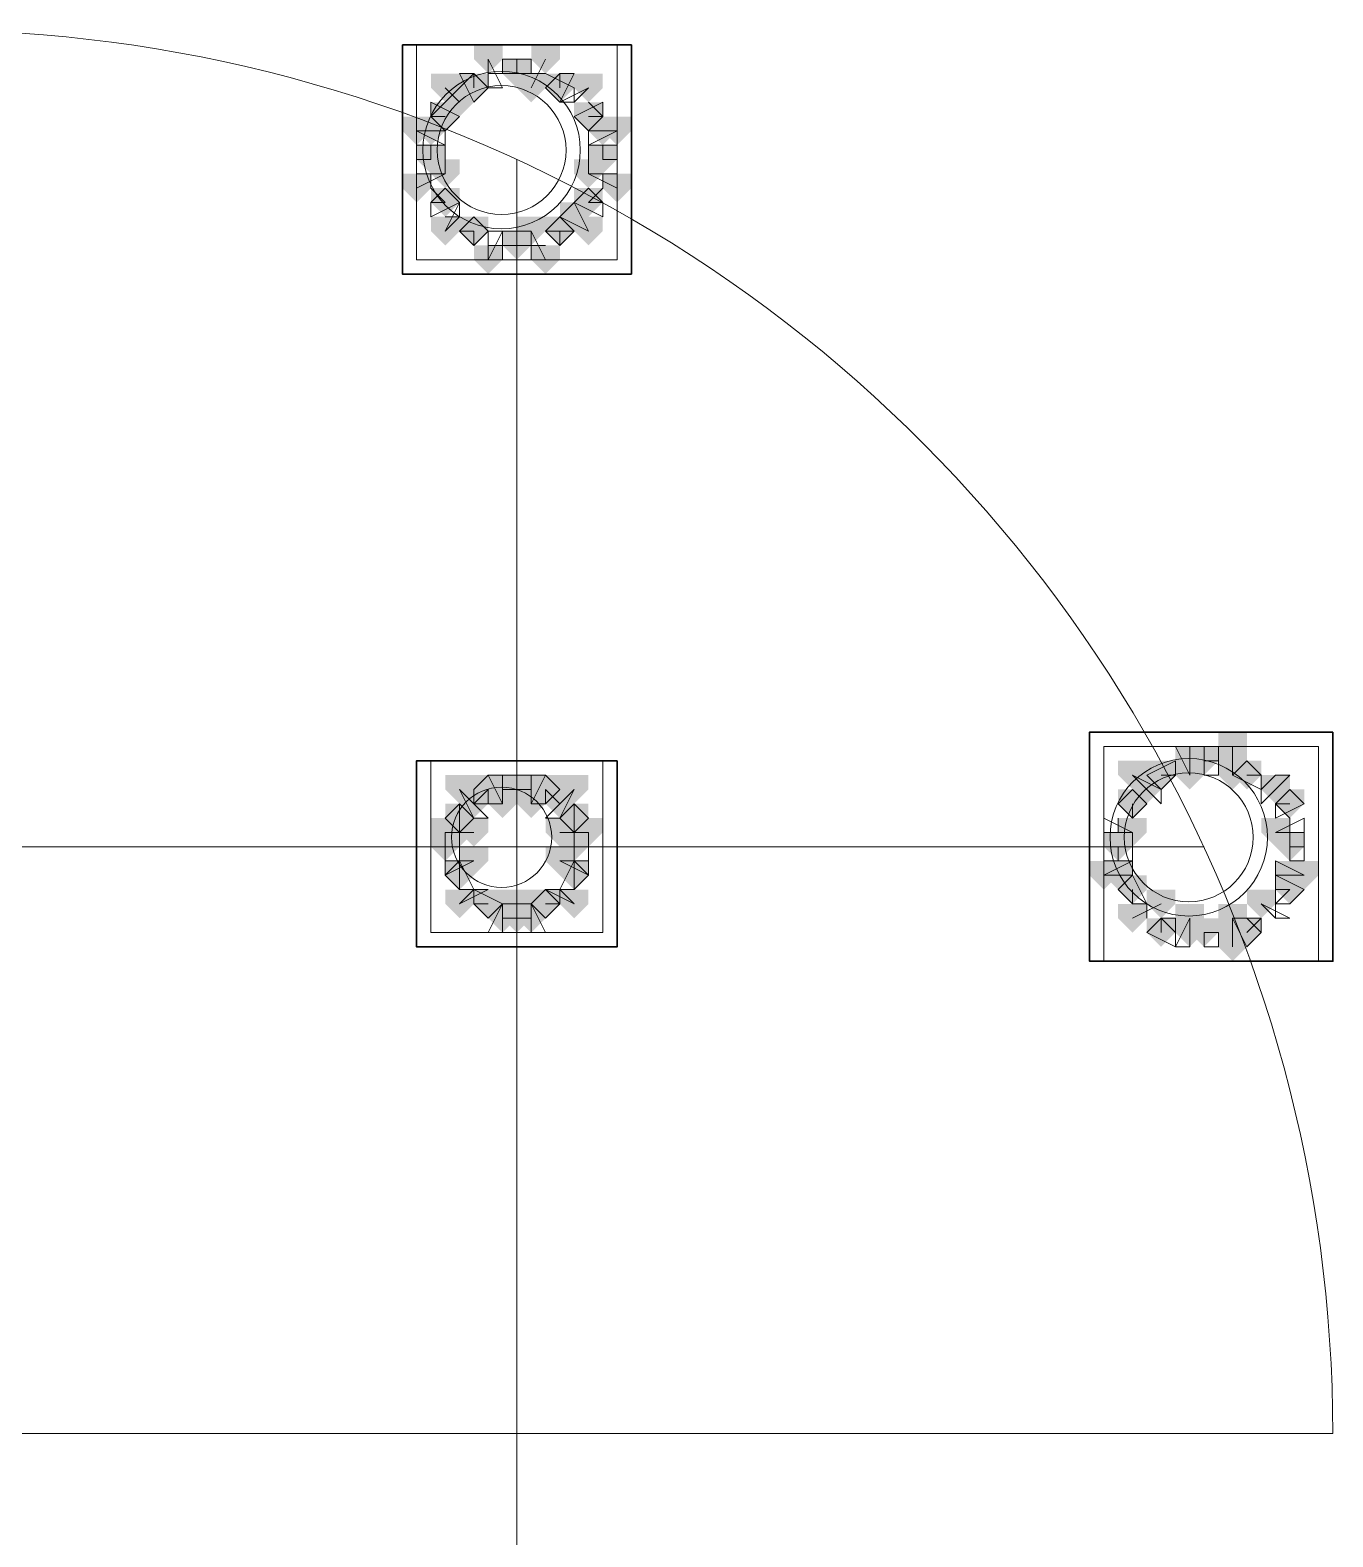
# Model space of a CAD drawing. Header units: millimetres. Extents: x 2315 to 4619, y 1334 to 1897.
# Drawn here: x 3766.45 to 3772.01, y 1541.26 to 1547.68 of the extents above; entities that cross this region are included whole.
import ezdxf

# ---------------------------------------------------------------- set-up
doc = ezdxf.new("R2010")
doc.units = ezdxf.units.MM
for name, color, linetype, true_color in [('PDF_10', 7, 'Continuous', 0x00b85c), ('PDF_AXIS', 7, 'Continuous', 0x00b85c), ('PDF_柱构件', 7, 'Continuous', 0x00b85c), ('PDF_转运站初步方案', 7, 'Continuous', 0x00b85c)]:
    doc.layers.add(name, color=color, linetype=linetype, true_color=true_color)
doc.layers.add('PDF_中心线层', color=1, linetype='Continuous')
doc.layers.add('PDF_粗实线层', color=7, linetype='Continuous')

msp = doc.modelspace()

# ---------------------------------------------------------------- hatches: boundary and pattern name
at = {"layer": 'PDF_10', "transparency": 33554559}
for points in [[(3768.5316, 1547.5601), (3768.4705, 1547.5601), (3768.4705, 1547.499), (3768.5316, 1547.4379), (3768.5927, 1547.499), (3768.5927, 1547.5601)], [(3768.5316, 1547.5601), (3768.4705, 1547.5601), (3768.4705, 1547.499), (3768.5316, 1547.4379), (3768.5927, 1547.499), (3768.5927, 1547.5601)], [(3768.3484, 1547.499), (3768.2873, 1547.499), (3768.2873, 1547.4379), (3768.3484, 1547.3768), (3768.4095, 1547.4379), (3768.4095, 1547.499)], [(3768.3484, 1547.499), (3768.2873, 1547.499), (3768.2873, 1547.4379), (3768.3484, 1547.3768), (3768.4095, 1547.4379), (3768.4095, 1547.499)], [(3768.7149, 1547.499), (3768.6538, 1547.499), (3768.6538, 1547.4379), (3768.7149, 1547.3768), (3768.7759, 1547.4379), (3768.7759, 1547.499)], [(3768.7149, 1547.499), (3768.6538, 1547.499), (3768.6538, 1547.4379), (3768.7149, 1547.3768), (3768.7759, 1547.4379), (3768.7759, 1547.499)], [(3768.2262, 1547.3768), (3768.1651, 1547.3768), (3768.1651, 1547.3157), (3768.2262, 1547.2547), (3768.2873, 1547.3157), (3768.2873, 1547.3768)], [(3768.2262, 1547.3768), (3768.1651, 1547.3768), (3768.1651, 1547.3157), (3768.2262, 1547.2547), (3768.2873, 1547.3157), (3768.2873, 1547.3768)], [(3768.837, 1547.3768), (3768.7759, 1547.3768), (3768.7759, 1547.3157), (3768.837, 1547.2547), (3768.8981, 1547.3157), (3768.8981, 1547.3768)], [(3768.837, 1547.3768), (3768.7759, 1547.3768), (3768.7759, 1547.3157), (3768.837, 1547.2547), (3768.8981, 1547.3157), (3768.8981, 1547.3768)], [(3768.1651, 1547.1936), (3768.104, 1547.1936), (3768.104, 1547.1325), (3768.1651, 1547.0714), (3768.2262, 1547.1325), (3768.2262, 1547.1936)], [(3768.1651, 1547.1936), (3768.104, 1547.1936), (3768.104, 1547.1325), (3768.1651, 1547.0714), (3768.2262, 1547.1325), (3768.2262, 1547.1936)], [(3768.8981, 1547.1936), (3768.837, 1547.1936), (3768.837, 1547.1325), (3768.8981, 1547.0714), (3768.9592, 1547.1325), (3768.9592, 1547.1936)], [(3768.8981, 1547.1936), (3768.837, 1547.1936), (3768.837, 1547.1325), (3768.8981, 1547.0714), (3768.9592, 1547.1325), (3768.9592, 1547.1936)], [(3768.2262, 1547.0103), (3768.1651, 1547.0103), (3768.1651, 1546.9493), (3768.2262, 1546.8882), (3768.2873, 1546.9493), (3768.2873, 1547.0103)], [(3768.2262, 1547.0103), (3768.1651, 1547.0103), (3768.1651, 1546.9493), (3768.2262, 1546.8882), (3768.2873, 1546.9493), (3768.2873, 1547.0103)], [(3768.837, 1547.0103), (3768.7759, 1547.0103), (3768.7759, 1546.9493), (3768.837, 1546.8882), (3768.8981, 1546.9493), (3768.8981, 1547.0103)], [(3768.837, 1547.0103), (3768.7759, 1547.0103), (3768.7759, 1546.9493), (3768.837, 1546.8882), (3768.8981, 1546.9493), (3768.8981, 1547.0103)], [(3768.3484, 1546.8882), (3768.2873, 1546.8882), (3768.2873, 1546.8271), (3768.3484, 1546.766), (3768.4095, 1546.8271), (3768.4095, 1546.8882)], [(3768.3484, 1546.8882), (3768.2873, 1546.8882), (3768.2873, 1546.8271), (3768.3484, 1546.766), (3768.4095, 1546.8271), (3768.4095, 1546.8882)], [(3768.5316, 1546.8271), (3768.4705, 1546.8271), (3768.4705, 1546.766), (3768.5316, 1546.7049), (3768.5927, 1546.766), (3768.5927, 1546.8271)], [(3768.5316, 1546.8271), (3768.4705, 1546.8271), (3768.4705, 1546.766), (3768.5316, 1546.7049), (3768.5927, 1546.766), (3768.5927, 1546.8271)], [(3768.5316, 1546.8271), (3768.4705, 1546.8271), (3768.4705, 1546.766), (3768.5316, 1546.7049), (3768.5927, 1546.766), (3768.5927, 1546.8271)], [(3768.7149, 1546.8882), (3768.6538, 1546.8882), (3768.6538, 1546.8271), (3768.7149, 1546.766), (3768.7759, 1546.8271), (3768.7759, 1546.8882)], [(3768.7149, 1546.8882), (3768.6538, 1546.8882), (3768.6538, 1546.8271), (3768.7149, 1546.766), (3768.7759, 1546.8271), (3768.7759, 1546.8882)], [(3771.4635, 1544.6282), (3771.4024, 1544.6282), (3771.4024, 1544.5671), (3771.4635, 1544.506), (3771.5246, 1544.5671), (3771.5246, 1544.6282)], [(3771.4635, 1544.6282), (3771.4024, 1544.6282), (3771.4024, 1544.5671), (3771.4635, 1544.506), (3771.5246, 1544.5671), (3771.5246, 1544.6282)], [(3771.4635, 1544.6282), (3771.4024, 1544.6282), (3771.4024, 1544.5671), (3771.4635, 1544.506), (3771.5246, 1544.5671), (3771.5246, 1544.6282)], [(3771.2803, 1544.5671), (3771.2192, 1544.5671), (3771.2192, 1544.506), (3771.2803, 1544.4449), (3771.3413, 1544.506), (3771.3413, 1544.5671)], [(3771.2803, 1544.5671), (3771.2192, 1544.5671), (3771.2192, 1544.506), (3771.2803, 1544.4449), (3771.3413, 1544.506), (3771.3413, 1544.5671)], [(3771.2803, 1544.5671), (3771.2192, 1544.5671), (3771.2192, 1544.506), (3771.2803, 1544.4449), (3771.3413, 1544.506), (3771.3413, 1544.5671)], [(3771.6468, 1544.5671), (3771.5857, 1544.5671), (3771.5857, 1544.506), (3771.6468, 1544.4449), (3771.7078, 1544.506), (3771.7078, 1544.5671)], [(3771.6468, 1544.5671), (3771.5857, 1544.5671), (3771.5857, 1544.506), (3771.6468, 1544.4449), (3771.7078, 1544.506), (3771.7078, 1544.5671)], [(3768.4095, 1544.506), (3768.3484, 1544.506), (3768.3484, 1544.4449), (3768.4095, 1544.3839), (3768.4705, 1544.4449), (3768.4705, 1544.506)], [(3768.4095, 1544.506), (3768.3484, 1544.506), (3768.3484, 1544.4449), (3768.4095, 1544.3839), (3768.4705, 1544.4449), (3768.4705, 1544.506)], [(3768.5316, 1544.506), (3768.4705, 1544.506), (3768.4705, 1544.4449), (3768.5316, 1544.3839), (3768.5927, 1544.4449), (3768.5927, 1544.506)], [(3768.5316, 1544.506), (3768.4705, 1544.506), (3768.4705, 1544.4449), (3768.5316, 1544.3839), (3768.5927, 1544.4449), (3768.5927, 1544.506)], [(3768.6538, 1544.506), (3768.5927, 1544.506), (3768.5927, 1544.4449), (3768.6538, 1544.3839), (3768.7149, 1544.4449), (3768.7149, 1544.506)], [(3768.6538, 1544.506), (3768.5927, 1544.506), (3768.5927, 1544.4449), (3768.6538, 1544.3839), (3768.7149, 1544.4449), (3768.7149, 1544.506)], [(3768.2873, 1544.3839), (3768.2262, 1544.3839), (3768.2262, 1544.3228), (3768.2873, 1544.2617), (3768.3484, 1544.3228), (3768.3484, 1544.3839)], [(3768.2873, 1544.3839), (3768.2262, 1544.3839), (3768.2262, 1544.3228), (3768.2873, 1544.2617), (3768.3484, 1544.3228), (3768.3484, 1544.3839)], [(3768.2873, 1544.3839), (3768.2262, 1544.3839), (3768.2262, 1544.3228), (3768.2873, 1544.2617), (3768.3484, 1544.3228), (3768.3484, 1544.3839)], [(3768.7759, 1544.3839), (3768.7149, 1544.3839), (3768.7149, 1544.3228), (3768.7759, 1544.2617), (3768.837, 1544.3228), (3768.837, 1544.3839)], [(3768.7759, 1544.3839), (3768.7149, 1544.3839), (3768.7149, 1544.3228), (3768.7759, 1544.2617), (3768.837, 1544.3228), (3768.837, 1544.3839)], [(3768.7759, 1544.3839), (3768.7149, 1544.3839), (3768.7149, 1544.3228), (3768.7759, 1544.2617), (3768.837, 1544.3228), (3768.837, 1544.3839)], [(3771.1581, 1544.4449), (3771.097, 1544.4449), (3771.097, 1544.3839), (3771.1581, 1544.3228), (3771.2192, 1544.3839), (3771.2192, 1544.4449)], [(3771.1581, 1544.4449), (3771.097, 1544.4449), (3771.097, 1544.3839), (3771.1581, 1544.3228), (3771.2192, 1544.3839), (3771.2192, 1544.4449)], [(3771.1581, 1544.4449), (3771.097, 1544.4449), (3771.097, 1544.3839), (3771.1581, 1544.3228), (3771.2192, 1544.3839), (3771.2192, 1544.4449)], [(3771.83, 1544.4449), (3771.7689, 1544.4449), (3771.7689, 1544.3839), (3771.83, 1544.3228), (3771.8911, 1544.3839), (3771.8911, 1544.4449)], [(3771.83, 1544.4449), (3771.7689, 1544.4449), (3771.7689, 1544.3839), (3771.83, 1544.3228), (3771.8911, 1544.3839), (3771.8911, 1544.4449)], [(3768.2262, 1544.2617), (3768.1651, 1544.2617), (3768.1651, 1544.2006), (3768.2262, 1544.1395), (3768.2873, 1544.2006), (3768.2873, 1544.2617)], [(3768.2262, 1544.2617), (3768.1651, 1544.2617), (3768.1651, 1544.2006), (3768.2262, 1544.1395), (3768.2873, 1544.2006), (3768.2873, 1544.2617)], [(3768.7759, 1544.2617), (3768.7149, 1544.2617), (3768.7149, 1544.2006), (3768.7759, 1544.1395), (3768.837, 1544.2006), (3768.837, 1544.2617)], [(3768.7759, 1544.2617), (3768.7149, 1544.2617), (3768.7149, 1544.2006), (3768.7759, 1544.1395), (3768.837, 1544.2006), (3768.837, 1544.2617)], [(3771.097, 1544.2617), (3771.0359, 1544.2617), (3771.0359, 1544.2006), (3771.097, 1544.1395), (3771.1581, 1544.2006), (3771.1581, 1544.2617)], [(3771.097, 1544.2617), (3771.0359, 1544.2617), (3771.0359, 1544.2006), (3771.097, 1544.1395), (3771.1581, 1544.2006), (3771.1581, 1544.2617)], [(3771.83, 1544.2617), (3771.7689, 1544.2617), (3771.7689, 1544.2006), (3771.83, 1544.1395), (3771.8911, 1544.2006), (3771.8911, 1544.2617)], [(3771.83, 1544.2617), (3771.7689, 1544.2617), (3771.7689, 1544.2006), (3771.83, 1544.1395), (3771.8911, 1544.2006), (3771.8911, 1544.2617)], [(3768.2873, 1544.1395), (3768.2262, 1544.1395), (3768.2262, 1544.0784), (3768.2873, 1544.0174), (3768.3484, 1544.0784), (3768.3484, 1544.1395)], [(3768.2873, 1544.1395), (3768.2262, 1544.1395), (3768.2262, 1544.0784), (3768.2873, 1544.0174), (3768.3484, 1544.0784), (3768.3484, 1544.1395)], [(3768.7759, 1544.1395), (3768.7149, 1544.1395), (3768.7149, 1544.0784), (3768.7759, 1544.0174), (3768.837, 1544.0784), (3768.837, 1544.1395)], [(3768.7759, 1544.1395), (3768.7149, 1544.1395), (3768.7149, 1544.0784), (3768.7759, 1544.0174), (3768.837, 1544.0784), (3768.837, 1544.1395)], [(3771.1581, 1544.0784), (3771.097, 1544.0784), (3771.097, 1544.0174), (3771.1581, 1543.9563), (3771.2192, 1544.0174), (3771.2192, 1544.0784)], [(3771.1581, 1544.0784), (3771.097, 1544.0784), (3771.097, 1544.0174), (3771.1581, 1543.9563), (3771.2192, 1544.0174), (3771.2192, 1544.0784)], [(3771.1581, 1544.0784), (3771.097, 1544.0784), (3771.097, 1544.0174), (3771.1581, 1543.9563), (3771.2192, 1544.0174), (3771.2192, 1544.0784)], [(3771.83, 1544.0784), (3771.7689, 1544.0784), (3771.7689, 1544.0174), (3771.83, 1543.9563), (3771.8911, 1544.0174), (3771.8911, 1544.0784)], [(3771.83, 1544.0784), (3771.7689, 1544.0784), (3771.7689, 1544.0174), (3771.83, 1543.9563), (3771.8911, 1544.0174), (3771.8911, 1544.0784)], [(3768.4095, 1544.0174), (3768.3484, 1544.0174), (3768.3484, 1543.9563), (3768.4095, 1543.8952), (3768.4705, 1543.9563), (3768.4705, 1544.0174)], [(3768.4095, 1544.0174), (3768.3484, 1544.0174), (3768.3484, 1543.9563), (3768.4095, 1543.8952), (3768.4705, 1543.9563), (3768.4705, 1544.0174)], [(3768.4095, 1544.0174), (3768.3484, 1544.0174), (3768.3484, 1543.9563), (3768.4095, 1543.8952), (3768.4705, 1543.9563), (3768.4705, 1544.0174)], [(3768.6538, 1544.0174), (3768.5927, 1544.0174), (3768.5927, 1543.9563), (3768.6538, 1543.8952), (3768.7149, 1543.9563), (3768.7149, 1544.0174)], [(3768.6538, 1544.0174), (3768.5927, 1544.0174), (3768.5927, 1543.9563), (3768.6538, 1543.8952), (3768.7149, 1543.9563), (3768.7149, 1544.0174)], [(3768.6538, 1544.0174), (3768.5927, 1544.0174), (3768.5927, 1543.9563), (3768.6538, 1543.8952), (3768.7149, 1543.9563), (3768.7149, 1544.0174)], [(3768.5316, 1543.9563), (3768.4705, 1543.9563), (3768.4705, 1543.8952), (3768.5316, 1543.8341), (3768.5927, 1543.8952), (3768.5927, 1543.9563)], [(3768.5316, 1543.9563), (3768.4705, 1543.9563), (3768.4705, 1543.8952), (3768.5316, 1543.8341), (3768.5927, 1543.8952), (3768.5927, 1543.9563)], [(3771.2803, 1543.8952), (3771.2192, 1543.8952), (3771.2192, 1543.8341), (3771.2803, 1543.773), (3771.3413, 1543.8341), (3771.3413, 1543.8952)], [(3771.2803, 1543.8952), (3771.2192, 1543.8952), (3771.2192, 1543.8341), (3771.2803, 1543.773), (3771.3413, 1543.8341), (3771.3413, 1543.8952)], [(3771.4635, 1543.8952), (3771.4024, 1543.8952), (3771.4024, 1543.8341), (3771.4635, 1543.773), (3771.5246, 1543.8341), (3771.5246, 1543.8952)], [(3771.4635, 1543.8952), (3771.4024, 1543.8952), (3771.4024, 1543.8341), (3771.4635, 1543.773), (3771.5246, 1543.8341), (3771.5246, 1543.8952)], [(3771.6468, 1543.8952), (3771.5857, 1543.8952), (3771.5857, 1543.8341), (3771.6468, 1543.773), (3771.7078, 1543.8341), (3771.7078, 1543.8952)], [(3771.6468, 1543.8952), (3771.5857, 1543.8952), (3771.5857, 1543.8341), (3771.6468, 1543.773), (3771.7078, 1543.8341), (3771.7078, 1543.8952)]]:
    msp.add_hatch(color=6, dxfattribs=at).paths.add_polyline_path(points)
at = {"layer": 'PDF_柱构件', "transparency": 33554559}
for points in [[(3768.4095, 1547.6211), (3768.3484, 1547.6211), (3768.3484, 1547.5601), (3768.4095, 1547.499), (3768.4705, 1547.5601), (3768.4705, 1547.6211)], [(3768.6538, 1547.6211), (3768.5927, 1547.6211), (3768.5927, 1547.5601), (3768.6538, 1547.499), (3768.7149, 1547.5601), (3768.7149, 1547.6211)], [(3768.2262, 1547.499), (3768.1651, 1547.499), (3768.1651, 1547.4379), (3768.2262, 1547.3768), (3768.2873, 1547.4379), (3768.2873, 1547.499)], [(3768.5927, 1547.499), (3768.5316, 1547.499), (3768.5316, 1547.4379), (3768.5927, 1547.3768), (3768.6538, 1547.4379), (3768.6538, 1547.499)], [(3768.837, 1547.499), (3768.7759, 1547.499), (3768.7759, 1547.4379), (3768.837, 1547.3768), (3768.8981, 1547.4379), (3768.8981, 1547.499)], [(3768.2873, 1547.4379), (3768.2262, 1547.4379), (3768.2262, 1547.3768), (3768.2873, 1547.3157), (3768.3484, 1547.3768), (3768.3484, 1547.4379)], [(3768.104, 1547.3157), (3768.043, 1547.3157), (3768.043, 1547.2547), (3768.104, 1547.1936), (3768.1651, 1547.2547), (3768.1651, 1547.3157)], [(3768.1651, 1547.3157), (3768.104, 1547.3157), (3768.104, 1547.2547), (3768.1651, 1547.1936), (3768.2262, 1547.2547), (3768.2262, 1547.3157)], [(3768.8981, 1547.3157), (3768.837, 1547.3157), (3768.837, 1547.2547), (3768.8981, 1547.1936), (3768.9592, 1547.2547), (3768.9592, 1547.3157)], [(3768.9592, 1547.3157), (3768.8981, 1547.3157), (3768.8981, 1547.2547), (3768.9592, 1547.1936), (3769.0203, 1547.2547), (3769.0203, 1547.3157)], [(3768.2262, 1547.1325), (3768.1651, 1547.1325), (3768.1651, 1547.0714), (3768.2262, 1547.0103), (3768.2873, 1547.0714), (3768.2873, 1547.1325)], [(3768.837, 1547.1325), (3768.7759, 1547.1325), (3768.7759, 1547.0714), (3768.837, 1547.0103), (3768.8981, 1547.0714), (3768.8981, 1547.1325)], [(3768.104, 1547.0714), (3768.043, 1547.0714), (3768.043, 1547.0103), (3768.104, 1546.9493), (3768.1651, 1547.0103), (3768.1651, 1547.0714)], [(3768.9592, 1547.0714), (3768.8981, 1547.0714), (3768.8981, 1547.0103), (3768.9592, 1546.9493), (3769.0203, 1547.0103), (3769.0203, 1547.0714)], [(3768.7759, 1546.9493), (3768.7149, 1546.9493), (3768.7149, 1546.8882), (3768.7759, 1546.8271), (3768.837, 1546.8882), (3768.837, 1546.9493)], [(3768.2262, 1546.8882), (3768.1651, 1546.8882), (3768.1651, 1546.8271), (3768.2262, 1546.766), (3768.2873, 1546.8271), (3768.2873, 1546.8882)], [(3768.5927, 1546.8882), (3768.5316, 1546.8882), (3768.5316, 1546.8271), (3768.5927, 1546.766), (3768.6538, 1546.8271), (3768.6538, 1546.8882)], [(3768.837, 1546.8882), (3768.7759, 1546.8882), (3768.7759, 1546.8271), (3768.837, 1546.766), (3768.8981, 1546.8271), (3768.8981, 1546.8882)], [(3768.4095, 1546.766), (3768.3484, 1546.766), (3768.3484, 1546.7049), (3768.4095, 1546.6439), (3768.4705, 1546.7049), (3768.4705, 1546.766)], [(3768.6538, 1546.766), (3768.5927, 1546.766), (3768.5927, 1546.7049), (3768.6538, 1546.6439), (3768.7149, 1546.7049), (3768.7149, 1546.766)], [(3771.5857, 1544.6893), (3771.5246, 1544.6893), (3771.5246, 1544.6282), (3771.5857, 1544.5671), (3771.6468, 1544.6282), (3771.6468, 1544.6893)], [(3771.4024, 1544.6282), (3771.3413, 1544.6282), (3771.3413, 1544.5671), (3771.4024, 1544.506), (3771.4635, 1544.5671), (3771.4635, 1544.6282)], [(3771.5857, 1544.6282), (3771.5246, 1544.6282), (3771.5246, 1544.5671), (3771.5857, 1544.506), (3771.6468, 1544.5671), (3771.6468, 1544.6282)], [(3771.1581, 1544.5671), (3771.097, 1544.5671), (3771.097, 1544.506), (3771.1581, 1544.4449), (3771.2192, 1544.506), (3771.2192, 1544.5671)], [(3771.4024, 1544.5671), (3771.3413, 1544.5671), (3771.3413, 1544.506), (3771.4024, 1544.4449), (3771.4635, 1544.506), (3771.4635, 1544.5671)], [(3771.5857, 1544.5671), (3771.5246, 1544.5671), (3771.5246, 1544.506), (3771.5857, 1544.4449), (3771.6468, 1544.506), (3771.6468, 1544.5671)], [(3768.2873, 1544.506), (3768.2262, 1544.506), (3768.2262, 1544.4449), (3768.2873, 1544.3839), (3768.3484, 1544.4449), (3768.3484, 1544.506)], [(3768.4705, 1544.506), (3768.4095, 1544.506), (3768.4095, 1544.4449), (3768.4705, 1544.3839), (3768.5316, 1544.4449), (3768.5316, 1544.506)], [(3768.5927, 1544.506), (3768.5316, 1544.506), (3768.5316, 1544.4449), (3768.5927, 1544.3839), (3768.6538, 1544.4449), (3768.6538, 1544.506)], [(3768.7759, 1544.506), (3768.7149, 1544.506), (3768.7149, 1544.4449), (3768.7759, 1544.3839), (3768.837, 1544.4449), (3768.837, 1544.506)], [(3771.2192, 1544.506), (3771.1581, 1544.506), (3771.1581, 1544.4449), (3771.2192, 1544.3839), (3771.2803, 1544.4449), (3771.2803, 1544.506)], [(3771.7689, 1544.506), (3771.7078, 1544.506), (3771.7078, 1544.4449), (3771.7689, 1544.3839), (3771.83, 1544.4449), (3771.83, 1544.506)], [(3768.3484, 1544.4449), (3768.2873, 1544.4449), (3768.2873, 1544.3839), (3768.3484, 1544.3228), (3768.4095, 1544.3839), (3768.4095, 1544.4449)], [(3768.4705, 1544.4449), (3768.4095, 1544.4449), (3768.4095, 1544.3839), (3768.4705, 1544.3228), (3768.5316, 1544.3839), (3768.5316, 1544.4449)], [(3768.5927, 1544.4449), (3768.5316, 1544.4449), (3768.5316, 1544.3839), (3768.5927, 1544.3228), (3768.6538, 1544.3839), (3768.6538, 1544.4449)], [(3768.7149, 1544.4449), (3768.6538, 1544.4449), (3768.6538, 1544.3839), (3768.7149, 1544.3228), (3768.7759, 1544.3839), (3768.7759, 1544.4449)], [(3768.2262, 1544.3228), (3768.1651, 1544.3228), (3768.1651, 1544.2617), (3768.2262, 1544.2006), (3768.2873, 1544.2617), (3768.2873, 1544.3228)], [(3768.2873, 1544.3228), (3768.2262, 1544.3228), (3768.2262, 1544.2617), (3768.2873, 1544.2006), (3768.3484, 1544.2617), (3768.3484, 1544.3228)], [(3768.3484, 1544.3228), (3768.2873, 1544.3228), (3768.2873, 1544.2617), (3768.3484, 1544.2006), (3768.4095, 1544.2617), (3768.4095, 1544.3228)], [(3768.7149, 1544.3228), (3768.6538, 1544.3228), (3768.6538, 1544.2617), (3768.7149, 1544.2006), (3768.7759, 1544.2617), (3768.7759, 1544.3228)], [(3768.7759, 1544.3228), (3768.7149, 1544.3228), (3768.7149, 1544.2617), (3768.7759, 1544.2006), (3768.837, 1544.2617), (3768.837, 1544.3228)], [(3768.837, 1544.3228), (3768.7759, 1544.3228), (3768.7759, 1544.2617), (3768.837, 1544.2006), (3768.8981, 1544.2617), (3768.8981, 1544.3228)], [(3771.1581, 1544.3228), (3771.097, 1544.3228), (3771.097, 1544.2617), (3771.1581, 1544.2006), (3771.2192, 1544.2617), (3771.2192, 1544.3228)], [(3771.7689, 1544.3228), (3771.7078, 1544.3228), (3771.7078, 1544.2617), (3771.7689, 1544.2006), (3771.83, 1544.2617), (3771.83, 1544.3228)], [(3768.3484, 1544.2006), (3768.2873, 1544.2006), (3768.2873, 1544.1395), (3768.3484, 1544.0784), (3768.4095, 1544.1395), (3768.4095, 1544.2006)], [(3768.7149, 1544.2006), (3768.6538, 1544.2006), (3768.6538, 1544.1395), (3768.7149, 1544.0784), (3768.7759, 1544.1395), (3768.7759, 1544.2006)], [(3771.0359, 1544.1395), (3770.9749, 1544.1395), (3770.9749, 1544.0784), (3771.0359, 1544.0174), (3771.097, 1544.0784), (3771.097, 1544.1395)], [(3771.097, 1544.1395), (3771.0359, 1544.1395), (3771.0359, 1544.0784), (3771.097, 1544.0174), (3771.1581, 1544.0784), (3771.1581, 1544.1395)], [(3771.83, 1544.1395), (3771.7689, 1544.1395), (3771.7689, 1544.0784), (3771.83, 1544.0174), (3771.8911, 1544.0784), (3771.8911, 1544.1395)], [(3771.8911, 1544.1395), (3771.83, 1544.1395), (3771.83, 1544.0784), (3771.8911, 1544.0174), (3771.9522, 1544.0784), (3771.9522, 1544.1395)], [(3768.2873, 1544.0174), (3768.2262, 1544.0174), (3768.2262, 1543.9563), (3768.2873, 1543.8952), (3768.3484, 1543.9563), (3768.3484, 1544.0174)], [(3768.4705, 1544.0174), (3768.4095, 1544.0174), (3768.4095, 1543.9563), (3768.4705, 1543.8952), (3768.5316, 1543.9563), (3768.5316, 1544.0174)], [(3768.5927, 1544.0174), (3768.5316, 1544.0174), (3768.5316, 1543.9563), (3768.5927, 1543.8952), (3768.6538, 1543.9563), (3768.6538, 1544.0174)], [(3768.7759, 1544.0174), (3768.7149, 1544.0174), (3768.7149, 1543.9563), (3768.7759, 1543.8952), (3768.837, 1543.9563), (3768.837, 1544.0174)], [(3771.2803, 1544.0174), (3771.2192, 1544.0174), (3771.2192, 1543.9563), (3771.2803, 1543.8952), (3771.3413, 1543.9563), (3771.3413, 1544.0174)], [(3771.7078, 1544.0174), (3771.6468, 1544.0174), (3771.6468, 1543.9563), (3771.7078, 1543.8952), (3771.7689, 1543.9563), (3771.7689, 1544.0174)], [(3768.4705, 1543.9563), (3768.4095, 1543.9563), (3768.4095, 1543.8952), (3768.4705, 1543.8341), (3768.5316, 1543.8952), (3768.5316, 1543.9563)], [(3768.5927, 1543.9563), (3768.5316, 1543.9563), (3768.5316, 1543.8952), (3768.5927, 1543.8341), (3768.6538, 1543.8952), (3768.6538, 1543.9563)], [(3771.1581, 1543.9563), (3771.097, 1543.9563), (3771.097, 1543.8952), (3771.1581, 1543.8341), (3771.2192, 1543.8952), (3771.2192, 1543.9563)], [(3771.4024, 1543.9563), (3771.3413, 1543.9563), (3771.3413, 1543.8952), (3771.4024, 1543.8341), (3771.4635, 1543.8952), (3771.4635, 1543.9563)], [(3771.5857, 1543.9563), (3771.5246, 1543.9563), (3771.5246, 1543.8952), (3771.5857, 1543.8341), (3771.6468, 1543.8952), (3771.6468, 1543.9563)], [(3771.4024, 1543.8952), (3771.3413, 1543.8952), (3771.3413, 1543.8341), (3771.4024, 1543.773), (3771.4635, 1543.8341), (3771.4635, 1543.8952)], [(3771.5857, 1543.8952), (3771.5246, 1543.8952), (3771.5246, 1543.8341), (3771.5857, 1543.773), (3771.6468, 1543.8341), (3771.6468, 1543.8952)], [(3771.5857, 1543.8341), (3771.5246, 1543.8341), (3771.5246, 1543.773), (3771.5857, 1543.712), (3771.6468, 1543.773), (3771.6468, 1543.8341)]]:
    msp.add_hatch(color=6, dxfattribs=at).paths.add_polyline_path(points)
at = {"layer": 'PDF_转运站初步方案', "transparency": 33554559}
for points in [[(3768.5316, 1547.5601), (3768.4705, 1547.5601), (3768.4705, 1547.499), (3768.5316, 1547.4379), (3768.5927, 1547.499), (3768.5927, 1547.5601)], [(3768.5316, 1547.5601), (3768.4705, 1547.5601), (3768.4705, 1547.499), (3768.5316, 1547.4379), (3768.5927, 1547.499), (3768.5927, 1547.5601)], [(3768.3484, 1547.499), (3768.2873, 1547.499), (3768.2873, 1547.4379), (3768.3484, 1547.3768), (3768.4095, 1547.4379), (3768.4095, 1547.499)], [(3768.3484, 1547.499), (3768.2873, 1547.499), (3768.2873, 1547.4379), (3768.3484, 1547.3768), (3768.4095, 1547.4379), (3768.4095, 1547.499)], [(3768.7149, 1547.499), (3768.6538, 1547.499), (3768.6538, 1547.4379), (3768.7149, 1547.3768), (3768.7759, 1547.4379), (3768.7759, 1547.499)], [(3768.7149, 1547.499), (3768.6538, 1547.499), (3768.6538, 1547.4379), (3768.7149, 1547.3768), (3768.7759, 1547.4379), (3768.7759, 1547.499)], [(3768.2262, 1547.3768), (3768.1651, 1547.3768), (3768.1651, 1547.3157), (3768.2262, 1547.2547), (3768.2873, 1547.3157), (3768.2873, 1547.3768)], [(3768.2262, 1547.3768), (3768.1651, 1547.3768), (3768.1651, 1547.3157), (3768.2262, 1547.2547), (3768.2873, 1547.3157), (3768.2873, 1547.3768)], [(3768.837, 1547.3768), (3768.7759, 1547.3768), (3768.7759, 1547.3157), (3768.837, 1547.2547), (3768.8981, 1547.3157), (3768.8981, 1547.3768)], [(3768.837, 1547.3768), (3768.7759, 1547.3768), (3768.7759, 1547.3157), (3768.837, 1547.2547), (3768.8981, 1547.3157), (3768.8981, 1547.3768)], [(3768.1651, 1547.1936), (3768.104, 1547.1936), (3768.104, 1547.1325), (3768.1651, 1547.0714), (3768.2262, 1547.1325), (3768.2262, 1547.1936)], [(3768.1651, 1547.1936), (3768.104, 1547.1936), (3768.104, 1547.1325), (3768.1651, 1547.0714), (3768.2262, 1547.1325), (3768.2262, 1547.1936)], [(3768.8981, 1547.1936), (3768.837, 1547.1936), (3768.837, 1547.1325), (3768.8981, 1547.0714), (3768.9592, 1547.1325), (3768.9592, 1547.1936)], [(3768.8981, 1547.1936), (3768.837, 1547.1936), (3768.837, 1547.1325), (3768.8981, 1547.0714), (3768.9592, 1547.1325), (3768.9592, 1547.1936)], [(3768.2262, 1547.0103), (3768.1651, 1547.0103), (3768.1651, 1546.9493), (3768.2262, 1546.8882), (3768.2873, 1546.9493), (3768.2873, 1547.0103)], [(3768.2262, 1547.0103), (3768.1651, 1547.0103), (3768.1651, 1546.9493), (3768.2262, 1546.8882), (3768.2873, 1546.9493), (3768.2873, 1547.0103)], [(3768.837, 1547.0103), (3768.7759, 1547.0103), (3768.7759, 1546.9493), (3768.837, 1546.8882), (3768.8981, 1546.9493), (3768.8981, 1547.0103)], [(3768.837, 1547.0103), (3768.7759, 1547.0103), (3768.7759, 1546.9493), (3768.837, 1546.8882), (3768.8981, 1546.9493), (3768.8981, 1547.0103)], [(3768.3484, 1546.8882), (3768.2873, 1546.8882), (3768.2873, 1546.8271), (3768.3484, 1546.766), (3768.4095, 1546.8271), (3768.4095, 1546.8882)], [(3768.3484, 1546.8882), (3768.2873, 1546.8882), (3768.2873, 1546.8271), (3768.3484, 1546.766), (3768.4095, 1546.8271), (3768.4095, 1546.8882)], [(3768.5316, 1546.8271), (3768.4705, 1546.8271), (3768.4705, 1546.766), (3768.5316, 1546.7049), (3768.5927, 1546.766), (3768.5927, 1546.8271)], [(3768.5316, 1546.8271), (3768.4705, 1546.8271), (3768.4705, 1546.766), (3768.5316, 1546.7049), (3768.5927, 1546.766), (3768.5927, 1546.8271)], [(3768.7149, 1546.8882), (3768.6538, 1546.8882), (3768.6538, 1546.8271), (3768.7149, 1546.766), (3768.7759, 1546.8271), (3768.7759, 1546.8882)], [(3768.7149, 1546.8882), (3768.6538, 1546.8882), (3768.6538, 1546.8271), (3768.7149, 1546.766), (3768.7759, 1546.8271), (3768.7759, 1546.8882)], [(3771.4635, 1544.6282), (3771.4024, 1544.6282), (3771.4024, 1544.5671), (3771.4635, 1544.506), (3771.5246, 1544.5671), (3771.5246, 1544.6282)], [(3771.4635, 1544.6282), (3771.4024, 1544.6282), (3771.4024, 1544.5671), (3771.4635, 1544.506), (3771.5246, 1544.5671), (3771.5246, 1544.6282)], [(3771.2803, 1544.5671), (3771.2192, 1544.5671), (3771.2192, 1544.506), (3771.2803, 1544.4449), (3771.3413, 1544.506), (3771.3413, 1544.5671)], [(3771.2803, 1544.5671), (3771.2192, 1544.5671), (3771.2192, 1544.506), (3771.2803, 1544.4449), (3771.3413, 1544.506), (3771.3413, 1544.5671)], [(3771.6468, 1544.5671), (3771.5857, 1544.5671), (3771.5857, 1544.506), (3771.6468, 1544.4449), (3771.7078, 1544.506), (3771.7078, 1544.5671)], [(3771.6468, 1544.5671), (3771.5857, 1544.5671), (3771.5857, 1544.506), (3771.6468, 1544.4449), (3771.7078, 1544.506), (3771.7078, 1544.5671)], [(3768.4095, 1544.506), (3768.3484, 1544.506), (3768.3484, 1544.4449), (3768.4095, 1544.3839), (3768.4705, 1544.4449), (3768.4705, 1544.506)], [(3768.4095, 1544.506), (3768.3484, 1544.506), (3768.3484, 1544.4449), (3768.4095, 1544.3839), (3768.4705, 1544.4449), (3768.4705, 1544.506)], [(3768.5316, 1544.506), (3768.4705, 1544.506), (3768.4705, 1544.4449), (3768.5316, 1544.3839), (3768.5927, 1544.4449), (3768.5927, 1544.506)], [(3768.5316, 1544.506), (3768.4705, 1544.506), (3768.4705, 1544.4449), (3768.5316, 1544.3839), (3768.5927, 1544.4449), (3768.5927, 1544.506)], [(3768.6538, 1544.506), (3768.5927, 1544.506), (3768.5927, 1544.4449), (3768.6538, 1544.3839), (3768.7149, 1544.4449), (3768.7149, 1544.506)], [(3768.6538, 1544.506), (3768.5927, 1544.506), (3768.5927, 1544.4449), (3768.6538, 1544.3839), (3768.7149, 1544.4449), (3768.7149, 1544.506)], [(3768.2873, 1544.3839), (3768.2262, 1544.3839), (3768.2262, 1544.3228), (3768.2873, 1544.2617), (3768.3484, 1544.3228), (3768.3484, 1544.3839)], [(3768.2873, 1544.3839), (3768.2262, 1544.3839), (3768.2262, 1544.3228), (3768.2873, 1544.2617), (3768.3484, 1544.3228), (3768.3484, 1544.3839)], [(3768.7759, 1544.3839), (3768.7149, 1544.3839), (3768.7149, 1544.3228), (3768.7759, 1544.2617), (3768.837, 1544.3228), (3768.837, 1544.3839)], [(3768.7759, 1544.3839), (3768.7149, 1544.3839), (3768.7149, 1544.3228), (3768.7759, 1544.2617), (3768.837, 1544.3228), (3768.837, 1544.3839)], [(3771.1581, 1544.4449), (3771.097, 1544.4449), (3771.097, 1544.3839), (3771.1581, 1544.3228), (3771.2192, 1544.3839), (3771.2192, 1544.4449)], [(3771.1581, 1544.4449), (3771.097, 1544.4449), (3771.097, 1544.3839), (3771.1581, 1544.3228), (3771.2192, 1544.3839), (3771.2192, 1544.4449)], [(3771.83, 1544.4449), (3771.7689, 1544.4449), (3771.7689, 1544.3839), (3771.83, 1544.3228), (3771.8911, 1544.3839), (3771.8911, 1544.4449)], [(3771.83, 1544.4449), (3771.7689, 1544.4449), (3771.7689, 1544.3839), (3771.83, 1544.3228), (3771.8911, 1544.3839), (3771.8911, 1544.4449)], [(3768.2262, 1544.2617), (3768.1651, 1544.2617), (3768.1651, 1544.2006), (3768.2262, 1544.1395), (3768.2873, 1544.2006), (3768.2873, 1544.2617)], [(3768.2262, 1544.2617), (3768.1651, 1544.2617), (3768.1651, 1544.2006), (3768.2262, 1544.1395), (3768.2873, 1544.2006), (3768.2873, 1544.2617)], [(3768.7759, 1544.2617), (3768.7149, 1544.2617), (3768.7149, 1544.2006), (3768.7759, 1544.1395), (3768.837, 1544.2006), (3768.837, 1544.2617)], [(3768.7759, 1544.2617), (3768.7149, 1544.2617), (3768.7149, 1544.2006), (3768.7759, 1544.1395), (3768.837, 1544.2006), (3768.837, 1544.2617)], [(3771.097, 1544.2617), (3771.0359, 1544.2617), (3771.0359, 1544.2006), (3771.097, 1544.1395), (3771.1581, 1544.2006), (3771.1581, 1544.2617)], [(3771.097, 1544.2617), (3771.0359, 1544.2617), (3771.0359, 1544.2006), (3771.097, 1544.1395), (3771.1581, 1544.2006), (3771.1581, 1544.2617)], [(3771.83, 1544.2617), (3771.7689, 1544.2617), (3771.7689, 1544.2006), (3771.83, 1544.1395), (3771.8911, 1544.2006), (3771.8911, 1544.2617)], [(3771.83, 1544.2617), (3771.7689, 1544.2617), (3771.7689, 1544.2006), (3771.83, 1544.1395), (3771.8911, 1544.2006), (3771.8911, 1544.2617)], [(3768.2873, 1544.1395), (3768.2262, 1544.1395), (3768.2262, 1544.0784), (3768.2873, 1544.0174), (3768.3484, 1544.0784), (3768.3484, 1544.1395)], [(3768.2873, 1544.1395), (3768.2262, 1544.1395), (3768.2262, 1544.0784), (3768.2873, 1544.0174), (3768.3484, 1544.0784), (3768.3484, 1544.1395)], [(3768.7759, 1544.1395), (3768.7149, 1544.1395), (3768.7149, 1544.0784), (3768.7759, 1544.0174), (3768.837, 1544.0784), (3768.837, 1544.1395)], [(3768.7759, 1544.1395), (3768.7149, 1544.1395), (3768.7149, 1544.0784), (3768.7759, 1544.0174), (3768.837, 1544.0784), (3768.837, 1544.1395)], [(3771.1581, 1544.0784), (3771.097, 1544.0784), (3771.097, 1544.0174), (3771.1581, 1543.9563), (3771.2192, 1544.0174), (3771.2192, 1544.0784)], [(3771.1581, 1544.0784), (3771.097, 1544.0784), (3771.097, 1544.0174), (3771.1581, 1543.9563), (3771.2192, 1544.0174), (3771.2192, 1544.0784)], [(3771.83, 1544.0784), (3771.7689, 1544.0784), (3771.7689, 1544.0174), (3771.83, 1543.9563), (3771.8911, 1544.0174), (3771.8911, 1544.0784)], [(3771.83, 1544.0784), (3771.7689, 1544.0784), (3771.7689, 1544.0174), (3771.83, 1543.9563), (3771.8911, 1544.0174), (3771.8911, 1544.0784)], [(3768.4095, 1544.0174), (3768.3484, 1544.0174), (3768.3484, 1543.9563), (3768.4095, 1543.8952), (3768.4705, 1543.9563), (3768.4705, 1544.0174)], [(3768.4095, 1544.0174), (3768.3484, 1544.0174), (3768.3484, 1543.9563), (3768.4095, 1543.8952), (3768.4705, 1543.9563), (3768.4705, 1544.0174)], [(3768.6538, 1544.0174), (3768.5927, 1544.0174), (3768.5927, 1543.9563), (3768.6538, 1543.8952), (3768.7149, 1543.9563), (3768.7149, 1544.0174)], [(3768.6538, 1544.0174), (3768.5927, 1544.0174), (3768.5927, 1543.9563), (3768.6538, 1543.8952), (3768.7149, 1543.9563), (3768.7149, 1544.0174)], [(3768.5316, 1543.9563), (3768.4705, 1543.9563), (3768.4705, 1543.8952), (3768.5316, 1543.8341), (3768.5927, 1543.8952), (3768.5927, 1543.9563)], [(3768.5316, 1543.9563), (3768.4705, 1543.9563), (3768.4705, 1543.8952), (3768.5316, 1543.8341), (3768.5927, 1543.8952), (3768.5927, 1543.9563)], [(3771.2803, 1543.8952), (3771.2192, 1543.8952), (3771.2192, 1543.8341), (3771.2803, 1543.773), (3771.3413, 1543.8341), (3771.3413, 1543.8952)], [(3771.2803, 1543.8952), (3771.2192, 1543.8952), (3771.2192, 1543.8341), (3771.2803, 1543.773), (3771.3413, 1543.8341), (3771.3413, 1543.8952)], [(3771.4635, 1543.8952), (3771.4024, 1543.8952), (3771.4024, 1543.8341), (3771.4635, 1543.773), (3771.5246, 1543.8341), (3771.5246, 1543.8952)], [(3771.4635, 1543.8952), (3771.4024, 1543.8952), (3771.4024, 1543.8341), (3771.4635, 1543.773), (3771.5246, 1543.8341), (3771.5246, 1543.8952)], [(3771.6468, 1543.8952), (3771.5857, 1543.8952), (3771.5857, 1543.8341), (3771.6468, 1543.773), (3771.7078, 1543.8341), (3771.7078, 1543.8952)], [(3771.6468, 1543.8952), (3771.5857, 1543.8952), (3771.5857, 1543.8341), (3771.6468, 1543.773), (3771.7078, 1543.8341), (3771.7078, 1543.8952)]]:
    msp.add_hatch(color=6, dxfattribs=at).paths.add_polyline_path(points)

# ---------------------------------------------------------------- linework, layer by layer
at = {"layer": 'PDF_10', "color": 6, "lineweight": 18}
for points in [[(3768.5316, 1547.499), (3768.5316, 1547.5601)], [(3768.2873, 1547.4379), (3768.3484, 1547.499), (3768.3484, 1547.4379)], [(3768.4705, 1547.499), (3768.5927, 1547.499)], [(3768.6538, 1547.499), (3768.7759, 1547.4379)], [(3768.7149, 1547.4379), (3768.7149, 1547.499)], [(3768.2262, 1547.3157), (3768.1651, 1547.3157), (3768.2262, 1547.3768)], [(3768.837, 1547.3768), (3768.8981, 1547.3157), (3768.837, 1547.3157)], [(3768.104, 1547.1325), (3768.1651, 1547.1325), (3768.1651, 1547.1936)], [(3768.8981, 1547.1936), (3768.8981, 1547.1325), (3768.9592, 1547.1325)], [(3768.1651, 1546.9493), (3768.2262, 1546.9493), (3768.1651, 1547.0103)], [(3768.8981, 1547.0103), (3768.837, 1546.9493), (3768.8981, 1546.9493)], [(3768.3484, 1546.766), (3768.3484, 1546.8271), (3768.2873, 1546.8271)], [(3768.7759, 1546.8271), (3768.6538, 1546.8271)], [(3768.7149, 1546.8271), (3768.7149, 1546.766)], [(3768.5927, 1546.766), (3768.4705, 1546.766)], [(3771.5246, 1544.5671), (3771.4635, 1544.5671)], [(3768.5316, 1544.4449), (3768.5316, 1544.506)], [(3771.3413, 1544.506), (3771.2803, 1544.506)], [(3771.7078, 1544.506), (3771.6468, 1544.506), (3771.7078, 1544.506)], [(3768.2873, 1544.3839), (3768.2873, 1544.2617)], [(3768.4095, 1544.3839), (3768.4095, 1544.4449), (3768.3484, 1544.3839)], [(3768.5927, 1544.4449), (3768.4705, 1544.4449)], [(3768.7149, 1544.3839), (3768.6538, 1544.4449), (3768.6538, 1544.3839)], [(3768.7759, 1544.2617), (3768.7759, 1544.3839)], [(3771.1581, 1544.3839), (3771.1581, 1544.3228)], [(3771.83, 1544.3228), (3771.7689, 1544.3839), (3771.83, 1544.3839)], [(3768.2873, 1544.2006), (3768.2262, 1544.2006), (3768.2262, 1544.1395)], [(3768.7759, 1544.1395), (3768.7759, 1544.2006), (3768.837, 1544.2006)], [(3771.1581, 1544.2006), (3771.097, 1544.2006), (3771.097, 1544.1395)], [(3771.83, 1544.1395), (3771.83, 1544.2006), (3771.8911, 1544.2006)], [(3768.2873, 1544.0174), (3768.2873, 1544.0784), (3768.2873, 1544.0174)], [(3768.7759, 1544.0174), (3768.7759, 1544.0784), (3768.7759, 1544.0174)], [(3771.1581, 1544.0174), (3771.1581, 1543.9563)], [(3771.7689, 1543.9563), (3771.83, 1544.0174), (3771.7689, 1544.0174)], [(3768.3484, 1543.9563), (3768.4095, 1543.9563)], [(3768.5316, 1543.9563), (3768.5316, 1543.8952)], [(3768.6538, 1543.9563), (3768.7149, 1543.9563)], [(3768.4705, 1543.8952), (3768.5927, 1543.8952)], [(3771.2803, 1543.8341), (3771.2803, 1543.8952), (3771.3413, 1543.8341)], [(3771.6468, 1543.8341), (3771.7078, 1543.8952)], [(3771.6468, 1543.8952), (3771.7078, 1543.8341)], [(3771.4635, 1543.773), (3771.4635, 1543.8341), (3771.5246, 1543.8341)]]:
    msp.add_lwpolyline(points, dxfattribs=at)
at = {"layer": 'PDF_AXIS', "color": 6, "lineweight": 18}
for points in [[(3768.104, 1547.6211), (3768.104, 1546.7049), (3768.9592, 1546.7049), (3768.9592, 1547.6211)], [(3771.9522, 1544.6282), (3771.9522, 1543.712), (3771.0359, 1543.712), (3771.0359, 1544.6282)], [(3768.8981, 1544.5671), (3768.8981, 1543.8341), (3768.1651, 1543.8341), (3768.1651, 1544.5671)]]:
    msp.add_lwpolyline(points, close=True, dxfattribs=at)
at = {"layer": 'PDF_中心线层', "color": 6, "lineweight": 18}
for points in [[(3768.5316, 1547.1325), (3768.5316, 1536.2601)], [(3760.5911, 1544.2006), (3771.4635, 1544.2006)], [(3772.0132, 1541.6963), (3760.0413, 1541.6963), (3772.0132, 1541.6963)]]:
    msp.add_lwpolyline(points, dxfattribs=at)
msp.add_arc((3766.0194, 1541.6905), 5.9938, 0.05486, 119.86945, dxfattribs=at)
at = {"layer": 'PDF_柱构件', "color": 6, "lineweight": 18}
for points in [[(3768.4095, 1547.5601), (3768.4095, 1547.4379), (3768.4705, 1547.4379)], [(3768.4705, 1547.499), (3768.5927, 1547.499), (3768.5927, 1547.5601), (3768.4705, 1547.5601)], [(3768.6538, 1547.5601), (3768.5927, 1547.4379)], [(3768.3484, 1547.3768), (3768.4095, 1547.4379), (3768.3484, 1547.499), (3768.2873, 1547.499)], [(3768.6538, 1547.4379), (3768.7149, 1547.3768), (3768.7759, 1547.499), (3768.7149, 1547.499)], [(3768.2262, 1547.4379), (3768.2873, 1547.3768)], [(3768.837, 1547.4379), (3768.7149, 1547.3768), (3768.7759, 1547.3768)], [(3768.2262, 1547.2547), (3768.2873, 1547.3157), (3768.1651, 1547.3768), (3768.1651, 1547.3157)], [(3768.7759, 1547.3157), (3768.837, 1547.2547), (3768.8981, 1547.3157), (3768.8981, 1547.3768)], [(3768.104, 1547.2547), (3768.2262, 1547.1936), (3768.2262, 1547.2547)], [(3768.9592, 1547.2547), (3768.837, 1547.2547), (3768.837, 1547.1936)], [(3768.2262, 1547.0714), (3768.2262, 1547.1936), (3768.104, 1547.1936), (3768.104, 1547.0714)], [(3768.837, 1547.1936), (3768.837, 1547.0714), (3768.9592, 1547.0714), (3768.9592, 1547.1936)], [(3768.104, 1547.0103), (3768.2262, 1547.0714)], [(3768.9592, 1547.0103), (3768.837, 1547.0714)], [(3768.2873, 1546.9493), (3768.2262, 1547.0103), (3768.1651, 1546.9493), (3768.1651, 1546.8882)], [(3768.837, 1547.0103), (3768.7759, 1546.9493), (3768.8981, 1546.8882), (3768.8981, 1546.9493)], [(3768.2262, 1546.8271), (3768.2873, 1546.8882), (3768.2873, 1546.9493)], [(3768.837, 1546.8271), (3768.7759, 1546.9493), (3768.7149, 1546.8882)], [(3768.4095, 1546.8271), (3768.3484, 1546.8882), (3768.2873, 1546.8271), (3768.3484, 1546.766)], [(3768.4095, 1546.7049), (3768.4705, 1546.8271), (3768.4095, 1546.8271)], [(3768.5927, 1546.8271), (3768.4705, 1546.8271), (3768.4705, 1546.7049), (3768.5927, 1546.7049)], [(3768.6538, 1546.7049), (3768.5927, 1546.8271)], [(3768.7149, 1546.8882), (3768.6538, 1546.8271), (3768.7149, 1546.766), (3768.7759, 1546.8271)], [(3771.4024, 1544.6282), (3771.4024, 1544.506), (3771.3413, 1544.6282)], [(3771.5246, 1544.506), (3771.4635, 1544.506), (3771.4635, 1544.6282), (3771.5246, 1544.6282)], [(3771.5857, 1544.6282), (3771.5857, 1544.506)], [(3771.3413, 1544.506), (3771.2803, 1544.4449), (3771.2192, 1544.506), (3771.3413, 1544.5671)], [(3771.7078, 1544.4449), (3771.5857, 1544.506), (3771.6468, 1544.5671), (3771.7078, 1544.506)], [(3768.4705, 1544.3839), (3768.3484, 1544.3839), (3768.3484, 1544.4449), (3768.4095, 1544.506)], [(3768.4705, 1544.506), (3768.4705, 1544.3839), (3768.4095, 1544.506)], [(3768.5927, 1544.4449), (3768.4705, 1544.4449), (3768.4705, 1544.506), (3768.5927, 1544.506)], [(3768.6538, 1544.506), (3768.5927, 1544.3839), (3768.5927, 1544.506)], [(3768.6538, 1544.3839), (3768.5927, 1544.3839), (3768.6538, 1544.506), (3768.7149, 1544.4449)], [(3771.1581, 1544.506), (3771.2803, 1544.4449), (3771.2803, 1544.3839)], [(3771.83, 1544.506), (3771.7078, 1544.3839), (3771.7078, 1544.4449), (3771.7689, 1544.506)], [(3768.3484, 1544.3228), (3768.2873, 1544.2617), (3768.2262, 1544.3228), (3768.2873, 1544.3839)], [(3768.2873, 1544.4449), (3768.4095, 1544.3228), (3768.3484, 1544.3228)], [(3768.7759, 1544.4449), (3768.7149, 1544.3228), (3768.6538, 1544.3228)], [(3768.7759, 1544.2617), (3768.7149, 1544.3228), (3768.7759, 1544.3839), (3768.837, 1544.3228)], [(3771.2192, 1544.3839), (3771.1581, 1544.3228), (3771.097, 1544.3839), (3771.1581, 1544.4449)], [(3771.7689, 1544.3228), (3771.7689, 1544.3839), (3771.83, 1544.4449), (3771.8911, 1544.3839)], [(3771.0359, 1544.3228), (3771.1581, 1544.2617), (3771.0359, 1544.2617)], [(3771.8911, 1544.2617), (3771.7689, 1544.2617), (3771.8911, 1544.3228)], [(3768.2262, 1544.2617), (3768.3484, 1544.2617)], [(3768.2873, 1544.2617), (3768.2873, 1544.1395), (3768.2262, 1544.1395), (3768.2262, 1544.2617)], [(3768.837, 1544.2617), (3768.7149, 1544.2617)], [(3768.7759, 1544.1395), (3768.7759, 1544.2617), (3768.837, 1544.2617), (3768.837, 1544.1395)], [(3771.1581, 1544.2617), (3771.1581, 1544.1395), (3771.0359, 1544.1395), (3771.0359, 1544.2617)], [(3771.83, 1544.1395), (3771.83, 1544.2617), (3771.8911, 1544.2617), (3771.8911, 1544.1395)], [(3768.2262, 1544.1395), (3768.3484, 1544.1395), (3768.2262, 1544.0784)], [(3768.2873, 1544.1395), (3768.3484, 1544.0174), (3768.2873, 1544.0174), (3768.2262, 1544.0784)], [(3768.837, 1544.0784), (3768.7149, 1544.1395), (3768.837, 1544.1395)], [(3768.7149, 1544.0174), (3768.7759, 1544.1395), (3768.837, 1544.0784), (3768.7759, 1544.0174)], [(3771.0359, 1544.0784), (3771.1581, 1544.1395), (3771.1581, 1544.0784)], [(3771.8911, 1544.0784), (3771.7689, 1544.0784), (3771.7689, 1544.1395)], [(3771.1581, 1544.0784), (3771.2192, 1543.9563), (3771.1581, 1543.9563), (3771.097, 1544.0174)], [(3771.7689, 1543.9563), (3771.7689, 1544.0784), (3771.8911, 1544.0174), (3771.83, 1543.9563)], [(3768.2873, 1543.9563), (3768.3484, 1544.0174), (3768.4095, 1544.0174)], [(3768.3484, 1544.0174), (3768.4705, 1543.9563), (3768.4095, 1543.8952), (3768.3484, 1543.9563)], [(3768.5927, 1543.9563), (3768.6538, 1544.0174), (3768.7149, 1543.9563), (3768.6538, 1543.8952)], [(3768.7759, 1543.9563), (3768.6538, 1544.0174), (3768.7149, 1544.0174)], [(3768.4095, 1543.8341), (3768.4705, 1543.9563), (3768.4705, 1543.8341)], [(3768.4705, 1543.9563), (3768.5927, 1543.9563), (3768.5927, 1543.8952), (3768.4705, 1543.8952)], [(3768.5927, 1543.8341), (3768.5927, 1543.9563), (3768.6538, 1543.8341)], [(3771.1581, 1543.8952), (3771.2803, 1543.9563)], [(3771.2803, 1543.8952), (3771.3413, 1543.8952), (3771.3413, 1543.773), (3771.2192, 1543.8341)], [(3771.3413, 1543.773), (3771.4024, 1543.8952), (3771.4024, 1543.773)], [(3771.5857, 1543.773), (3771.5857, 1543.8952)], [(3771.5857, 1543.8952), (3771.7078, 1543.8952), (3771.7078, 1543.8341), (3771.6468, 1543.773)], [(3771.4635, 1543.8341), (3771.5246, 1543.8341), (3771.5246, 1543.773), (3771.4635, 1543.773)]]:
    msp.add_lwpolyline(points, close=True, dxfattribs=at)
for points in [[(3768.4095, 1547.499), (3768.4705, 1547.499)], [(3768.5927, 1547.499), (3768.6538, 1547.499)], [(3768.2262, 1547.3768), (3768.2873, 1547.4379)], [(3768.7759, 1547.4379), (3768.7759, 1547.3768)], [(3768.1651, 1547.0103), (3768.1651, 1547.0714)], [(3768.8981, 1547.0714), (3768.8981, 1547.0103)], [(3768.2873, 1546.8882), (3768.2262, 1546.8882)], [(3768.4705, 1546.766), (3768.4095, 1546.766)], [(3768.6538, 1546.766), (3768.5927, 1546.766)], [(3771.097, 1544.3228), (3771.097, 1544.2617)], [(3771.83, 1544.2617), (3771.83, 1544.3228)], [(3768.2873, 1544.1395), (3768.2873, 1544.0784)], [(3768.7759, 1544.0784), (3768.7759, 1544.1395)], [(3768.3484, 1544.0174), (3768.3484, 1543.9563)], [(3768.7149, 1543.9563), (3768.7149, 1544.0174)], [(3771.2192, 1543.9563), (3771.2192, 1543.8952)], [(3771.7689, 1543.8952), (3771.7078, 1543.9563), (3771.83, 1543.8952), (3771.7689, 1543.8952), (3771.7689, 1543.9563)]]:
    msp.add_lwpolyline(points, dxfattribs=at)
at = {"layer": 'PDF_粗实线层', "color": 6, "lineweight": 35}
for points in [[(3768.043, 1547.6211), (3768.043, 1546.6439), (3769.0203, 1546.6439), (3769.0203, 1547.6211)], [(3772.0132, 1544.6893), (3772.0132, 1543.712), (3770.9749, 1543.712), (3770.9749, 1544.6893)], [(3768.9592, 1544.5671), (3768.104, 1544.5671), (3768.104, 1543.773), (3768.9592, 1543.773)]]:
    msp.add_lwpolyline(points, close=True, dxfattribs=at)
at = {"layer": 'PDF_转运站初步方案', "color": 6, "lineweight": 18}
for centre, radius in [((3768.4663, 1547.1726), 0.3359), ((3768.4663, 1547.1726), 0.2749), ((3771.3983, 1544.2406), 0.3359), ((3771.3983, 1544.2406), 0.2749), ((3768.4663, 1544.2406), 0.2138), ((3768.4663, 1544.2406), 0.2138)]:
    msp.add_circle(centre, radius, dxfattribs=at)

doc.saveas('drawing.dxf')
